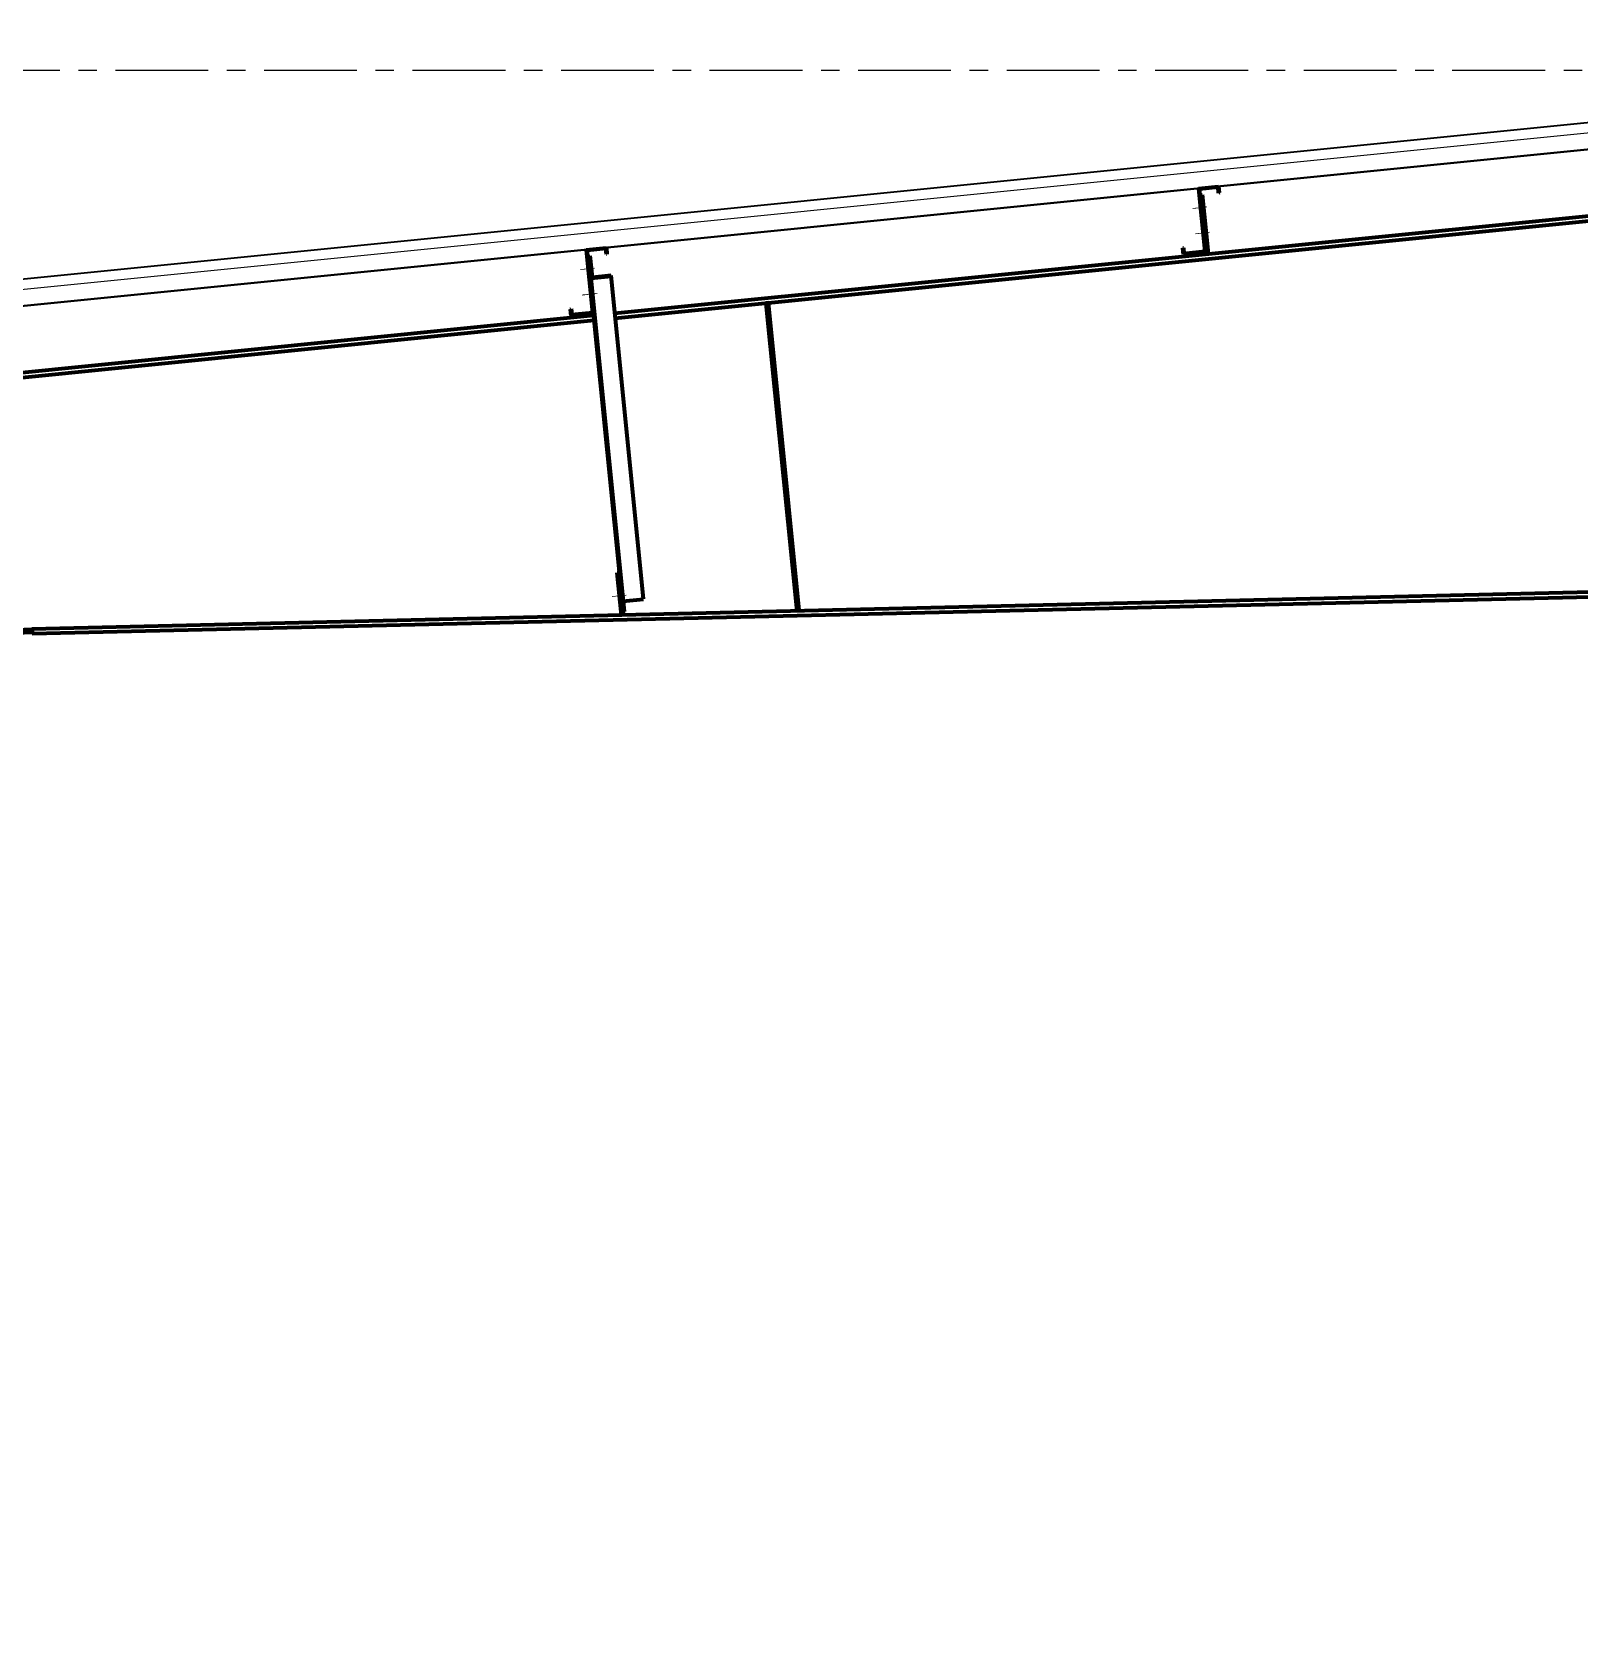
# Model space of a CAD drawing. Header units: inches. Extents: x 2 to 32666, y -5537 to 22.
# Drawn here: x 13914.68 to 13935.51, y -3815 to -3793.47 of the extents above; entities that cross this region are included whole.
import ezdxf

# ---------------------------------------------------------------- set-up
doc = ezdxf.new("R2010")
doc.units = ezdxf.units.IN
doc.header["$MEASUREMENT"] = 0
doc.linetypes.add('CENTER', pattern=[2, 1.25, -0.25, 0.25, -0.25])
for name, color, linetype in [('2', 2, 'Continuous'), ('3', 3, 'Continuous'), ('8', 8, 'Continuous'), ('Tim truc', 8, 'Continuous')]:
    doc.layers.add(name, color=color, linetype=linetype)

msp = doc.modelspace()

# ---------------------------------------------------------------- linework, layer by layer
at = {"layer": '2', "lineweight": 100}
for p, q in [((13922.5264, -3797.2585), (13947.3149, -3794.7797)), ((13922.5332, -3797.3268), (13947.3217, -3794.8479)), ((13930.39, -3795.5816), (13930.6572, -3795.5549)), ((13930.4744, -3796.426), (13930.39, -3795.5816)), ((13930.6495, -3795.5643), (13930.3994, -3795.5893)), ((13930.4838, -3796.4336), (13930.3994, -3795.5893)), ((13930.4071, -3795.6665), (13930.4355, -3795.6636)), ((13930.4355, -3795.6636), (13930.5151, -3796.4597)), ((13930.6494, -3795.5645), (13930.6572, -3795.5549)), ((13930.6572, -3795.641), (13930.6495, -3795.5643)), ((13930.6572, -3795.5549), (13930.6657, -3795.6402)), ((13930.6657, -3795.6402), (13930.6572, -3795.641)), ((13930.4167, -3795.8488), (13930.4244, -3795.8395)), ((13922.1454, -3796.4061), (13922.4126, -3796.3793)), ((13922.4049, -3796.3887), (13922.1548, -3796.4137)), ((13922.4048, -3796.3889), (13922.4126, -3796.3793)), ((13922.4126, -3796.4655), (13922.4049, -3796.3887)), ((13922.4126, -3796.3793), (13922.4212, -3796.4646)), ((13930.1739, -3796.3785), (13930.1824, -3796.3776)), ((13930.1824, -3796.4638), (13930.1739, -3796.3785)), ((13930.1824, -3796.3776), (13930.1901, -3796.4544)), ((13922.2298, -3797.2504), (13922.1454, -3796.4061)), ((13922.2392, -3797.2581), (13922.1548, -3796.4137)), ((13922.1625, -3796.4909), (13922.1909, -3796.4881)), ((13922.1909, -3796.4881), (13922.22, -3796.7792)), ((13922.4212, -3796.4646), (13922.4126, -3796.4655)), ((13930.4838, -3796.4336), (13930.1824, -3796.4638)), ((13930.1901, -3796.4544), (13930.4744, -3796.426)), ((13930.4867, -3796.4625), (13930.4838, -3796.4336)), ((13922.1721, -3796.6733), (13922.1798, -3796.6639)), ((13922.4759, -3796.7536), (13922.1916, -3796.7821)), ((13922.206, -3796.788), (13922.4766, -3796.7609)), ((13922.6552, -3801.2805), (13922.206, -3796.788)), ((13922.9114, -3801.1086), (13922.4759, -3796.7536)), ((13922.2068, -3796.9341), (13922.2205, -3796.9328)), ((13921.9293, -3797.2029), (13921.9378, -3797.2021)), ((13921.9378, -3797.2882), (13921.9293, -3797.2029)), ((13921.9378, -3797.2021), (13921.9455, -3797.2788)), ((13922.2392, -3797.2581), (13921.9378, -3797.2882)), ((13921.9455, -3797.2788), (13922.2298, -3797.2504)), ((13922.6144, -3801.0104), (13922.2392, -3797.2581)), ((13924.5947, -3797.1206), (13924.5663, -3797.1235)), ((13924.9805, -3801.2658), (13924.5663, -3797.1235)), ((13925.0089, -3801.263), (13924.5947, -3797.1206)), ((13912.0645, -3798.3047), (13922.2421, -3797.287)), ((13912.0713, -3798.373), (13922.2489, -3797.3552)), ((13914.6786, -3801.5074), (13939.8303, -3800.9149)), ((13922.5599, -3800.7518), (13922.5883, -3800.749)), ((13922.6167, -3801.3204), (13922.5599, -3800.7518)), ((13939.8303, -3800.9835), (13914.6802, -3801.576)), ((13922.6452, -3801.3175), (13922.6144, -3801.0104)), ((13922.6407, -3801.1357), (13922.9114, -3801.1086)), ((13922.6167, -3801.3204), (13922.6452, -3801.3175)), ((13922.6416, -3801.2818), (13922.6552, -3801.2805)), ((13925.0089, -3801.263), (13924.9805, -3801.2658)), ((13913.5383, -3801.5571), (13914.6789, -3801.5135)), ((13914.6807, -3801.5592), (13913.54, -3801.6028)), ((13914.6802, -3801.576), (13914.6786, -3801.5074)), ((13914.6789, -3801.5135), (13914.6807, -3801.5592))]:
    msp.add_line(p, q, dxfattribs=at)
at = {"layer": '2', "lineweight": 0}
for p, q in [((13930.498, -3795.8292), (13930.3104, -3795.848)), ((13930.4696, -3795.8321), (13930.3104, -3795.848)), ((13930.4696, -3795.8321), (13930.3104, -3795.848)), ((13930.4696, -3795.8321), (13930.4156, -3795.8375)), ((13930.4696, -3795.8321), (13930.4156, -3795.8375)), ((13930.5321, -3796.1704), (13930.3445, -3796.1891)), ((13930.5037, -3796.1732), (13930.3445, -3796.1891)), ((13930.5037, -3796.1732), (13930.3445, -3796.1891)), ((13930.5037, -3796.1732), (13930.4497, -3796.1786)), ((13930.5037, -3796.1732), (13930.4497, -3796.1786)), ((13922.2534, -3796.6537), (13922.0658, -3796.6724)), ((13922.225, -3796.6565), (13922.0658, -3796.6724)), ((13922.225, -3796.6565), (13922.0658, -3796.6724)), ((13922.225, -3796.6565), (13922.171, -3796.6619)), ((13922.225, -3796.6565), (13922.171, -3796.6619)), ((13922.2728, -3796.9963), (13922.0851, -3797.0151)), ((13922.2728, -3796.9963), (13922.0851, -3797.0151)), ((13922.2875, -3796.9948), (13922.0999, -3797.0136)), ((13922.2591, -3796.9977), (13922.0999, -3797.0136)), ((13922.2591, -3796.9977), (13922.0999, -3797.0136)), ((13922.6787, -3801.0558), (13922.4911, -3801.0745)), ((13922.6787, -3801.0558), (13922.4911, -3801.0745))]:
    msp.add_line(p, q, dxfattribs=at)
at = {"layer": '3'}
for p, q in [((13735.918, -3814.656), (13947.7478, -3793.473)), ((13735.9191, -3814.6673), (13947.7478, -3793.4844)), ((13736.1802, -3815.003), (13947.5589, -3793.8651)), ((13736.1975, -3814.9898), (13947.568, -3793.8527))]:
    msp.add_line(p, q, dxfattribs=at)
at = {"layer": '8'}
msp.add_line((13735.9322, -3814.7981), (13947.3172, -3793.6596), dxfattribs=at)
at = {"layer": 'Tim truc', "linetype": 'CENTER'}
msp.add_line((13723.8029, -3793.9869), (14224.8224, -3793.9869), dxfattribs=at)

doc.saveas('drawing.dxf')
